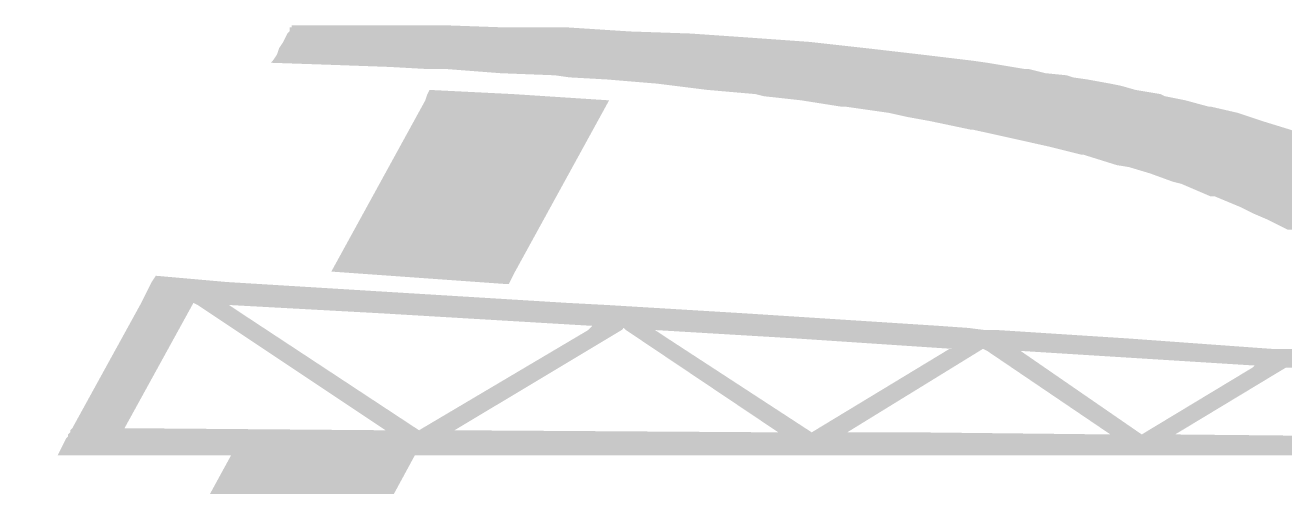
# Model space of a CAD drawing. Header units: millimetres. Extents: x -695119 to 412940, y -249585 to 622758.
# Drawn here: x 21.357 to 21.86, y 0.487 to 0.672 of the extents above; entities that cross this region are included whole.
import ezdxf

# ---------------------------------------------------------------- set-up
doc = ezdxf.new("R2010")
doc.units = ezdxf.units.MM
doc.layers.add('PDF _!штамп', color=7, linetype='Continuous', true_color=0x0e7fc4)

msp = doc.modelspace()

# ---------------------------------------------------------------- linework, layer by layer
at = {"layer": 'PDF _!штамп', "lineweight": 15, "transparency": 33554559}
for points in [[(21.46255, 0.66922), (21.62256, 0.66839), (21.46172, 0.66839)], [(21.46338, 0.67089), (21.57256, 0.67089), (21.46255, 0.67089)], [(21.57256, 0.67089), (21.46255, 0.67089), (21.59839, 0.66922)], [(21.46255, 0.67089), (21.59839, 0.66922), (21.46255, 0.66922)], [(21.59839, 0.66922), (21.46255, 0.66922), (21.62256, 0.66839)], [(21.47338, 0.67172), (21.52339, 0.67172), (21.46338, 0.67172)], [(21.52339, 0.67172), (21.46338, 0.67172), (21.54672, 0.67089)], [(21.46338, 0.67172), (21.54672, 0.67089), (21.46338, 0.67089)], [(21.54672, 0.67089), (21.46338, 0.67089), (21.57256, 0.67089)], [(21.49172, 0.67172), (21.51922, 0.67172), (21.47338, 0.67172)], [(21.51922, 0.67172), (21.47338, 0.67172), (21.52339, 0.67172)], [(21.46005, 0.66505), (21.69257, 0.66255), (21.45838, 0.66255)], [(21.46088, 0.66672), (21.67007, 0.66505), (21.46005, 0.66505)], [(21.67007, 0.66505), (21.46005, 0.66505), (21.69257, 0.66255)], [(21.46172, 0.66839), (21.64673, 0.66672), (21.46088, 0.66672)], [(21.64673, 0.66672), (21.46088, 0.66672), (21.67007, 0.66505)], [(21.62256, 0.66839), (21.46172, 0.66839), (21.64673, 0.66672)], [(21.45755, 0.66005), (21.73507, 0.65755), (21.45588, 0.65755)], [(21.45838, 0.66255), (21.71424, 0.66005), (21.45755, 0.66005)], [(21.71424, 0.66005), (21.45755, 0.66005), (21.73507, 0.65755)], [(21.69257, 0.66255), (21.45838, 0.66255), (21.71424, 0.66005)], [(21.45588, 0.65755), (21.74091, 0.65672), (21.45505, 0.65672)], [(21.74091, 0.65672), (21.45505, 0.65672), (21.74591, 0.65589)], [(21.45505, 0.65672), (21.74591, 0.65589), (21.47922, 0.65589)], [(21.73507, 0.65755), (21.45588, 0.65755), (21.74091, 0.65672)], [(21.74591, 0.65589), (21.47922, 0.65589), (21.75091, 0.65505)], [(21.47922, 0.65589), (21.75091, 0.65505), (21.50255, 0.65505)], [(21.75091, 0.65505), (21.50255, 0.65505), (21.75591, 0.65422)], [(21.50255, 0.65505), (21.75591, 0.65422), (21.51755, 0.65422)], [(21.75591, 0.65422), (21.51755, 0.65422), (21.75757, 0.65422)], [(21.51755, 0.65422), (21.75757, 0.65422), (21.52506, 0.65422)], [(21.75757, 0.65422), (21.52506, 0.65422), (21.76424, 0.65255)], [(21.52506, 0.65422), (21.76424, 0.65255), (21.54672, 0.65255)], [(21.76424, 0.65255), (21.54672, 0.65255), (21.77258, 0.65172)], [(21.54672, 0.65255), (21.77258, 0.65172), (21.56839, 0.65172)], [(21.77258, 0.65172), (21.56839, 0.65172), (21.77508, 0.65089)], [(21.56839, 0.65172), (21.77508, 0.65089), (21.57423, 0.65089)], [(21.77508, 0.65089), (21.57423, 0.65089), (21.78091, 0.65005)], [(21.57423, 0.65089), (21.78091, 0.65005), (21.58923, 0.65005)], [(21.78091, 0.65005), (21.58923, 0.65005), (21.79008, 0.64839)], [(21.58923, 0.65005), (21.79008, 0.64839), (21.60923, 0.64839)], [(21.79008, 0.64839), (21.60923, 0.64839), (21.79424, 0.64755)], [(21.60923, 0.64839), (21.79424, 0.64755), (21.6159, 0.64755)], [(21.51755, 0.64422), (21.59006, 0.64172), (21.51672, 0.64172)], [(21.51839, 0.64589), (21.55172, 0.64422), (21.51755, 0.64422)], [(21.55172, 0.64422), (21.51755, 0.64422), (21.59006, 0.64172)], [(21.79424, 0.64755), (21.6159, 0.64755), (21.80008, 0.64589)], [(21.6159, 0.64755), (21.80008, 0.64589), (21.62923, 0.64589)], [(21.80008, 0.64589), (21.62923, 0.64589), (21.81008, 0.64422)], [(21.62923, 0.64589), (21.81008, 0.64422), (21.6484, 0.64422)], [(21.81008, 0.64422), (21.6484, 0.64422), (21.81174, 0.64338)], [(21.6484, 0.64422), (21.81174, 0.64338), (21.65173, 0.64338)], [(21.81174, 0.64338), (21.65173, 0.64338), (21.82008, 0.64172)], [(21.65173, 0.64338), (21.82008, 0.64172), (21.66673, 0.64172)], [(21.51672, 0.64172), (21.55256, 0.57338), (21.47922, 0.57338)], [(21.59006, 0.64172), (21.51672, 0.64172), (21.55256, 0.57338)], [(21.82008, 0.64172), (21.66673, 0.64172), (21.82925, 0.63922)], [(21.66673, 0.64172), (21.82925, 0.63922), (21.68257, 0.63922)], [(21.82925, 0.63922), (21.68257, 0.63922), (21.83008, 0.63922)], [(21.68257, 0.63922), (21.83008, 0.63922), (21.68423, 0.63922)], [(21.83008, 0.63922), (21.68423, 0.63922), (21.84091, 0.63672)], [(21.68423, 0.63922), (21.84091, 0.63672), (21.70174, 0.63672)], [(21.84091, 0.63672), (21.70174, 0.63672), (21.84591, 0.63505)], [(21.70174, 0.63672), (21.84591, 0.63505), (21.70924, 0.63505)], [(21.84591, 0.63505), (21.70924, 0.63505), (21.85091, 0.63338)], [(21.70924, 0.63505), (21.85091, 0.63338), (21.7184, 0.63338)], [(21.85091, 0.63338), (21.7184, 0.63338), (21.86175, 0.63005)], [(21.7184, 0.63338), (21.86175, 0.63005), (21.73424, 0.63005)], [(21.86175, 0.63005), (21.73424, 0.63005), (21.73507, 0.63005)], [(21.73424, 0.63005), (21.86175, 0.63005), (21.86175, 0.63005)], [(21.86175, 0.63005), (21.73507, 0.63005), (21.87092, 0.62672)], [(21.73507, 0.63005), (21.87092, 0.62672), (21.75007, 0.62672)], [(21.87092, 0.62672), (21.75007, 0.62672), (21.87675, 0.62505)], [(21.75007, 0.62672), (21.87675, 0.62505), (21.75757, 0.62505)], [(21.87675, 0.62505), (21.75757, 0.62505), (21.88092, 0.62338)], [(21.75757, 0.62505), (21.88092, 0.62338), (21.76507, 0.62338)], [(21.88092, 0.62338), (21.76507, 0.62338), (21.89092, 0.62005)], [(21.76507, 0.62338), (21.89092, 0.62005), (21.77841, 0.62005)], [(21.89092, 0.62005), (21.77841, 0.62005), (21.89175, 0.62005)], [(21.77841, 0.62005), (21.89175, 0.62005), (21.77924, 0.62005)], [(21.89175, 0.62005), (21.77924, 0.62005), (21.90092, 0.61588)], [(21.77924, 0.62005), (21.90092, 0.61588), (21.79258, 0.61588)], [(21.90092, 0.61588), (21.79258, 0.61588), (21.90509, 0.61505)], [(21.79258, 0.61588), (21.90509, 0.61505), (21.79758, 0.61505)], [(21.90509, 0.61505), (21.79758, 0.61505), (21.91009, 0.61255)], [(21.79758, 0.61505), (21.91009, 0.61255), (21.80591, 0.61255)], [(21.91009, 0.61255), (21.80591, 0.61255), (21.91759, 0.60922)], [(21.80591, 0.61255), (21.91759, 0.60922), (21.81508, 0.60922)], [(21.91759, 0.60922), (21.81508, 0.60922), (21.91925, 0.60838)], [(21.81508, 0.60922), (21.91925, 0.60838), (21.81841, 0.60838)], [(21.91925, 0.60838), (21.81841, 0.60838), (21.92842, 0.60338)], [(21.81841, 0.60838), (21.92842, 0.60338), (21.83008, 0.60338)], [(21.92842, 0.60338), (21.83008, 0.60338), (21.92925, 0.60338)], [(21.83008, 0.60338), (21.92925, 0.60338), (21.83175, 0.60338)], [(21.92925, 0.60338), (21.83175, 0.60338), (21.93675, 0.59921)], [(21.83175, 0.60338), (21.93675, 0.59921), (21.84175, 0.59921)], [(21.93675, 0.59921), (21.84175, 0.59921), (21.94092, 0.59671)], [(21.84175, 0.59921), (21.94092, 0.59671), (21.84675, 0.59671)], [(21.94092, 0.59671), (21.84675, 0.59671), (21.94509, 0.59421)], [(21.84675, 0.59671), (21.94509, 0.59421), (21.85258, 0.59421)], [(21.94509, 0.59421), (21.85258, 0.59421), (21.95176, 0.59005)], [(21.85258, 0.59421), (21.95176, 0.59005), (21.86092, 0.59005)], [(21.55256, 0.57338), (21.47922, 0.57338), (21.55006, 0.56838)], [(21.47922, 0.57338), (21.55006, 0.56838), (21.54922, 0.56838)], [(21.40755, 0.56921), (21.57339, 0.56088), (21.40338, 0.56088)], [(21.40921, 0.57171), (21.43755, 0.56921), (21.40755, 0.56921)], [(21.43755, 0.56921), (21.40755, 0.56921), (21.57339, 0.56088)], [(21.54922, 0.56838), (21.55006, 0.56838), (21.55006, 0.56838)], [(21.40338, 0.56088), (21.39671, 0.51087), (21.37588, 0.51087)], [(21.42421, 0.56088), (21.40338, 0.56088), (21.39671, 0.51087)], [(21.57339, 0.56088), (21.42421, 0.56088), (21.58923, 0.56004)], [(21.42421, 0.56088), (21.58923, 0.56004), (21.42588, 0.56004)], [(21.43838, 0.56004), (21.42588, 0.56004), (21.44338, 0.55671)], [(21.42588, 0.56004), (21.44338, 0.55671), (21.43088, 0.55671)], [(21.58923, 0.56004), (21.43838, 0.56004), (21.64423, 0.55671)], [(21.43838, 0.56004), (21.64423, 0.55671), (21.49922, 0.55671)], [(21.44338, 0.55671), (21.43088, 0.55671), (21.51422, 0.51004)], [(21.43088, 0.55671), (21.51422, 0.51004), (21.50089, 0.51004)], [(21.64423, 0.55671), (21.49922, 0.55671), (21.72174, 0.55171)], [(21.49922, 0.55671), (21.72174, 0.55171), (21.58339, 0.55171)], [(21.58173, 0.55004), (21.52839, 0.51004), (21.51422, 0.51004)], [(21.59506, 0.55004), (21.58173, 0.55004), (21.52839, 0.51004)], [(21.58256, 0.55088), (21.59506, 0.55004), (21.58173, 0.55004)], [(21.58339, 0.55171), (21.73341, 0.55088), (21.58256, 0.55088)], [(21.59589, 0.55088), (21.58256, 0.55088), (21.59506, 0.55004)], [(21.72174, 0.55171), (21.58339, 0.55171), (21.73341, 0.55088)], [(21.73341, 0.55088), (21.59589, 0.55088), (21.74007, 0.55004)], [(21.59589, 0.55088), (21.74007, 0.55004), (21.59673, 0.55004)], [(21.74507, 0.55004), (21.74507, 0.55004), (21.59673, 0.55004)], [(21.74507, 0.55004), (21.59673, 0.55004), (21.74007, 0.55004)], [(21.6084, 0.55004), (21.59673, 0.55004), (21.6134, 0.54671)], [(21.59673, 0.55004), (21.6134, 0.54671), (21.60173, 0.54671)], [(21.74507, 0.55004), (21.6084, 0.55004), (21.79674, 0.54671)], [(21.6084, 0.55004), (21.79674, 0.54671), (21.66423, 0.54671)], [(21.6134, 0.54671), (21.60173, 0.54671), (21.6709, 0.50921)], [(21.60173, 0.54671), (21.6709, 0.50921), (21.65757, 0.50921)], [(21.79674, 0.54671), (21.66423, 0.54671), (21.85425, 0.54254)], [(21.66423, 0.54671), (21.85425, 0.54254), (21.72674, 0.54254)], [(21.7259, 0.54254), (21.68507, 0.50921), (21.6709, 0.50921)], [(21.73924, 0.54254), (21.7259, 0.54254), (21.68507, 0.50921)], [(21.72674, 0.54254), (21.86592, 0.54254), (21.7259, 0.54254)], [(21.85425, 0.54254), (21.72674, 0.54254), (21.86592, 0.54254)], [(21.86592, 0.54254), (21.73924, 0.54254), (21.87925, 0.54171)], [(21.73924, 0.54254), (21.87925, 0.54171), (21.74091, 0.54171)], [(21.75424, 0.54171), (21.74091, 0.54171), (21.80258, 0.50837)], [(21.74091, 0.54171), (21.80258, 0.50837), (21.79008, 0.50837)], [(21.87925, 0.54171), (21.75424, 0.54171), (21.96509, 0.53588)], [(21.75424, 0.54171), (21.96509, 0.53588), (21.84758, 0.53588)], [(21.84675, 0.53504), (21.81591, 0.50837), (21.80258, 0.50837)], [(21.86008, 0.53504), (21.84675, 0.53504), (21.81591, 0.50837)], [(21.84758, 0.53588), (21.97676, 0.53504), (21.84675, 0.53504)], [(21.96509, 0.53588), (21.84758, 0.53588), (21.97676, 0.53504)], [(21.37504, 0.50921), (21.79008, 0.50837), (21.37421, 0.50837)], [(21.37421, 0.50837), (21.80258, 0.50837), (21.80258, 0.50837)], [(21.80258, 0.50837), (21.80258, 0.50837), (21.37421, 0.50837)], [(21.37421, 0.50837), (21.81591, 0.50837), (21.81591, 0.50837)], [(21.81591, 0.50837), (21.81591, 0.50837), (21.37421, 0.50837)], [(21.81591, 0.50837), (21.37421, 0.50837), (21.90092, 0.50754)], [(21.37421, 0.50837), (21.90092, 0.50754), (21.37421, 0.50754)], [(21.37588, 0.51087), (21.50089, 0.51004), (21.37504, 0.51004)], [(21.37504, 0.51004), (21.51422, 0.51004), (21.51422, 0.51004)], [(21.51422, 0.51004), (21.51422, 0.51004), (21.37504, 0.51004)], [(21.37504, 0.51004), (21.52839, 0.51004), (21.52839, 0.51004)], [(21.52839, 0.51004), (21.52839, 0.51004), (21.37504, 0.51004)], [(21.52839, 0.51004), (21.37504, 0.51004), (21.65757, 0.50921)], [(21.37504, 0.51004), (21.65757, 0.50921), (21.37504, 0.50921)], [(21.37504, 0.50921), (21.6709, 0.50921), (21.6709, 0.50921)], [(21.6709, 0.50921), (21.6709, 0.50921), (21.37504, 0.50921)], [(21.71257, 0.50921), (21.37504, 0.50921), (21.79008, 0.50837)], [(21.39671, 0.51087), (21.37588, 0.51087), (21.50089, 0.51004)], [(21.71257, 0.50921), (21.71257, 0.50921), (21.6709, 0.50921)], [(21.71257, 0.50921), (21.6709, 0.50921), (21.68507, 0.50921)], [(21.37338, 0.50671), (22.1351, 0.50004), (21.37004, 0.50004)], [(21.37421, 0.50754), (22.0901, 0.50671), (21.37338, 0.50671)], [(22.13344, 0.50671), (22.13344, 0.50671), (21.37338, 0.50671)], [(22.13344, 0.50671), (21.37338, 0.50671), (22.11844, 0.50671)], [(22.14344, 0.50671), (21.37338, 0.50671), (22.1351, 0.50004)], [(21.37421, 0.50754), (21.91509, 0.50754), (21.91509, 0.50754)], [(21.91509, 0.50754), (21.91509, 0.50754), (21.37421, 0.50754)], [(21.37421, 0.50754), (21.93009, 0.50754), (21.93009, 0.50754)], [(21.93009, 0.50754), (21.93009, 0.50754), (21.37421, 0.50754)], [(21.99759, 0.50754), (21.99759, 0.50754), (21.37421, 0.50754)], [(21.99759, 0.50754), (21.37421, 0.50754), (21.93009, 0.50754)], [(21.37421, 0.50754), (22.01093, 0.50754), (22.01093, 0.50754)], [(22.01093, 0.50754), (22.01093, 0.50754), (21.37421, 0.50754)], [(22.08927, 0.50754), (21.37421, 0.50754), (22.0901, 0.50671)], [(21.38004, 0.25585), (21.30587, 0.25585), (21.43922, 0.50004)], [(21.43922, 0.50004), (21.51255, 0.50004), (21.38004, 0.25585)]]:
    msp.add_solid(points, dxfattribs=at)

doc.saveas('drawing.dxf')
